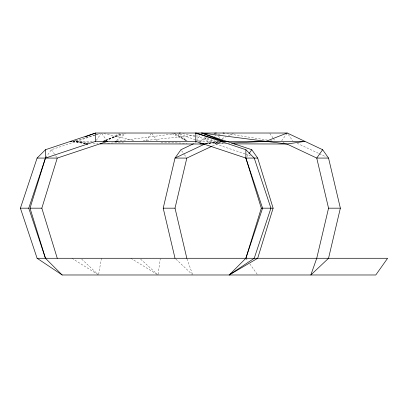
<?xml version="1.0" encoding="UTF-8"?>
<svg xmlns="http://www.w3.org/2000/svg" width="408" height="408" viewBox="0 0 408 408"><rect width="100%" height="100%" fill="white"/><g stroke="black" fill="none" stroke-linecap="round" stroke-linejoin="round"><path stroke-width="0.31" stroke-dasharray="2.04 1.53" d="M158.12 274.365L160.216 258.901M98.654 274.365L101.419 258.279M45.798 157.58L51.357 149.721L99.674 133.615M96.252 140.383L101.118 133.508M146.013 140.877L151.225 133.508M196.467 140.383L199.94 135.471M211.839 139.403L210.446 141.367L205.408 143.744M246.922 156.596L248.656 154.137M281.658 140.877L286.518 133.997M116.576 140.276L125.521 133.742M105.58 140.531L119.498 133.574M194.636 143.254L196.35 142.443M198.64 141.367L206.637 137.598M222.069 138.674L226.068 136.787M228.352 135.711L234.07 133.018M212.542 145.947L220.544 142.178M105.647 140.632L122.41 133.508M105.596 140.413L121.824 133.732M74.623 140.928L76.367 140.27M105.657 140.51L124.731 133.661M208.789 138.154L199.869 141.367L179.602 134.089M214.139 136.226L215.924 135.584M218.306 134.727L221.279 133.661M94.768 135.012L73.46 141.367L85.787 143.662M95.375 134.834L99.639 133.559M226.42 143.856L214.955 143.825L221.151 142.53M205.53 143.723L218.989 141.653M205.576 143.759L220.014 141.862L205.647 143.529M120.1 140.724L175.277 133.661M143.198 140.765L198.696 134.885M205.627 143.565L220.524 142.015M107.63 143.325L123.532 142.285M214.955 143.825L224.497 143.366M228.312 143.177L229.582 143.116M92.325 141.367L73.46 141.367L85.731 143.417M199.155 141.367L219.025 141.367M161.022 142.29L187.063 143.31M89.444 142.724L76.413 141.367L85.706 143.31M93.167 143.111L98.134 143.631M72.956 141.744L85.802 143.723M226.802 133.615L267.301 140.077M270.417 140.571L271.667 140.77M182.738 133.584L216.352 141.367M103.907 133.584L135.079 140.801M245.05 153.857L207.58 141.367L204.107 136.456M245.652 154.056L250.466 155.662M297.121 143.254L318.837 153.49M319.408 153.76L326.262 156.993M282.989 142.157L284.111 142.688M171.834 133.574L186.308 140.811M174.736 133.635L186.992 140.75M174.731 133.661L186.364 140.724M130.861 258.279L156.973 274.329M71.981 258.279L97.481 274.314M177.618 133.742L187.063 140.643M140.617 259.136L157.565 274.553M81.707 259.136L98.093 274.553M175.924 259.136L192.28 274.553M288.257 134.492L292.771 140.877M269.846 133.508L272.972 137.929M273.319 138.419L275.058 140.877M218.438 135.966L220.172 138.419M181.616 150.7L184.049 154.137M184.396 154.632L186.135 157.085M245.876 258.279L248.023 261.319M249.813 263.849L257.331 274.477M151.919 133.508L157.478 141.367M101.811 133.508L107.023 140.877M51.357 149.721L55.177 155.122M55.529 155.611L57.263 158.069M187.037 258.876L192.52 274.385"/><path stroke-width="0.61" d="M175.017 258.279L163.205 208.177L175.017 158.069L180.923 149.721L193.494 143.789M186.828 258.279L175.017 208.177L186.828 158.069L211.971 146.217M322.646 149.721L316.741 158.069L328.547 208.177L316.741 258.279L310.835 274.982L328.547 258.279L340.359 208.177L328.547 158.069L322.646 149.721L287.212 133.018L95.559 133.018L45.451 149.721L37.102 158.069L20.4 208.177L37.102 258.279L62.154 274.982L375.788 274.982L387.6 258.279L37.102 258.279M62.154 274.982L45.451 258.279L30.024 208.177L45.451 158.069L45.451 149.721M57.263 258.279L41.83 208.177L57.263 158.069L107.37 141.367M245.876 258.279L261.309 208.177L245.876 158.069L245.876 149.721L195.774 133.018L195.774 141.367L245.876 158.069L257.688 158.069L273.12 208.177L257.688 258.279L229.174 274.982L245.876 258.279L262.579 208.177L245.876 158.069M45.451 258.279L28.749 208.177L45.451 158.069L95.559 141.367L196.07 141.367M249.002 153.648L251.782 149.721L201.679 133.018L286.911 144.009L304.929 141.367L220.825 141.367M229.174 274.982L254.23 258.279L270.932 208.177L254.23 158.069L245.876 149.721M199.767 143.81L204.847 144.009L175.017 158.069L186.828 158.069M103.913 141.367L105.065 140.877M104.433 140.887L103.275 141.367L104.468 140.939M287.212 133.018L265.827 141.367L231.489 143.024M85.088 136.971L95.559 133.018L95.559 141.367M224.869 141.755L226.731 141.367L221.763 141.887M220.641 141.78L223.778 141.367L201.679 133.018M115.087 141.367L118.218 140.964M179.041 133.176L180.295 133.018M221.901 141.591L223.778 141.367L195.774 133.018M214.46 133.217L216.352 133.018M101.266 143.744L99.996 143.825L204.847 144.009M70.508 141.367L72.277 141.367M37.102 158.069L57.263 158.069M328.547 158.069L316.741 158.069L286.911 144.009L234.059 143.876M20.4 208.177L28.749 208.177M30.024 208.177L41.83 208.177M163.205 208.177L175.017 208.177M261.309 208.177L273.12 208.177M328.547 208.177L340.359 208.177M86.414 143.82L87.638 144.009L86.404 143.779M223.059 133.018L224.308 133.217M251.782 149.721L257.688 158.069"/></g></svg>
